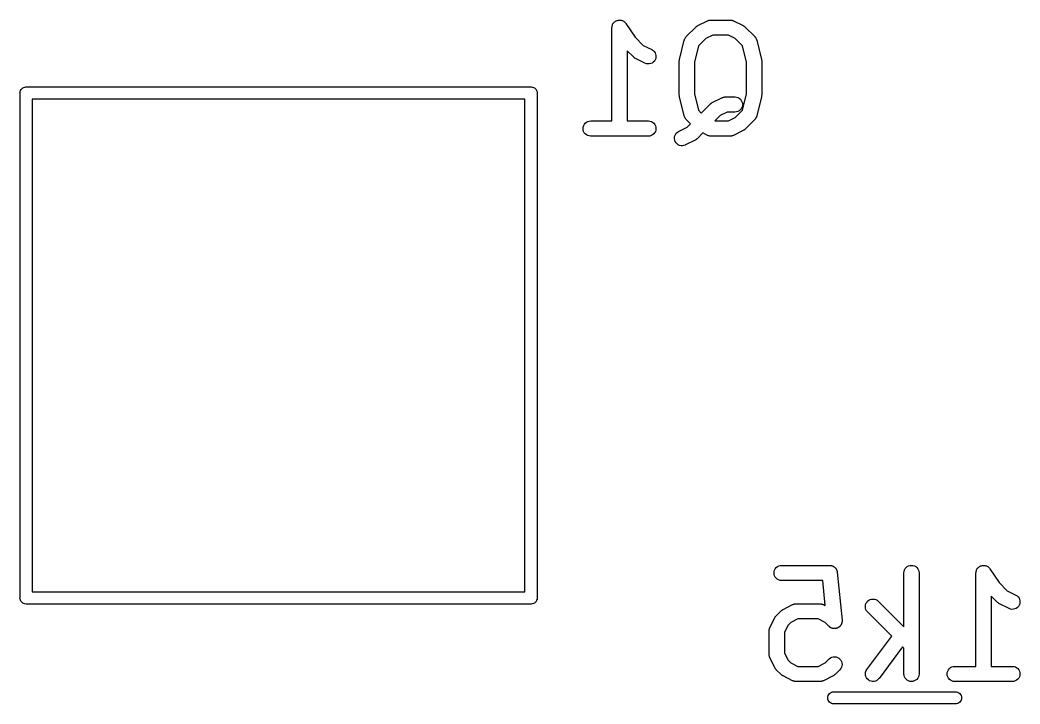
# Model space of a CAD drawing. Extents: x 60.5 to 144.3, y -114.9 to -60.3.
# Drawn here: x 60.94 to 70.84, y -81.15 to -74.38 of the extents above; entities that cross this region are included whole.
import ezdxf

# ---------------------------------------------------------------- set-up
doc = ezdxf.new("R2010")
doc.units = 0
doc.header["$MEASUREMENT"] = 0
doc.layers.add('BLACK', color=7, linetype='CONTINUOUS')

msp = doc.modelspace()

# ---------------------------------------------------------------- linework, layer by layer
at = {"layer": 'BLACK', "linetype": 'CONTINUOUS'}
for p, q in [((66.8012, -74.4513), (66.802, -74.4439)), ((66.8012, -74.4514), (66.8012, -74.4513)), ((66.8012, -74.4515), (66.8012, -74.4514)), ((66.8012, -74.4514), (66.8012, -74.4514)), ((66.8012, -74.4524), (66.8012, -74.4515)), ((66.8012, -75.3774), (66.8012, -74.4524)), ((66.802, -74.4439), (66.8028, -74.4369)), ((66.8028, -74.4368), (66.8051, -74.4296)), ((66.8028, -74.4369), (66.8028, -74.4368)), ((66.8028, -74.4368), (66.8028, -74.4368)), ((66.8051, -74.4296), (66.8072, -74.4229)), ((66.8072, -74.4229), (66.8073, -74.4228)), ((66.8072, -74.4229), (66.8072, -74.4229)), ((66.8073, -74.4228), (66.8109, -74.4162)), ((66.8109, -74.4162), (66.8142, -74.4101)), ((66.8142, -74.4101), (66.8143, -74.4101)), ((66.8143, -74.41), (66.819, -74.4045)), ((66.8143, -74.4101), (66.8143, -74.41)), ((66.819, -74.4045), (66.8236, -74.3989)), ((66.8236, -74.3989), (66.8237, -74.3988)), ((66.8237, -74.3988), (66.8293, -74.3943)), ((66.8237, -74.3988), (66.8237, -74.3988)), ((66.8293, -74.3943), (66.835, -74.3897)), ((66.835, -74.3897), (66.8351, -74.3897)), ((66.8351, -74.3896), (66.8414, -74.3863)), ((66.8351, -74.3897), (66.8351, -74.3896)), ((66.8414, -74.3863), (66.848, -74.3829)), ((66.848, -74.3829), (66.8481, -74.3828)), ((66.848, -74.3829), (66.848, -74.3829)), ((66.8481, -74.3828), (66.855, -74.3808)), ((66.855, -74.3808), (66.862, -74.3787)), ((66.862, -74.3787), (66.8621, -74.3787)), ((66.8621, -74.3787), (66.8692, -74.3781)), ((66.8621, -74.3787), (66.8621, -74.3787)), ((66.8692, -74.3781), (66.8766, -74.3774)), ((66.8766, -74.3774), (66.8767, -74.3774)), ((66.8767, -74.3774), (66.8767, -74.3774)), ((66.8767, -74.3774), (66.8838, -74.3781)), ((66.8838, -74.3781), (66.8912, -74.3789)), ((66.8912, -74.3789), (66.8912, -74.3789)), ((66.8912, -74.3789), (66.8913, -74.3789)), ((66.8913, -74.3789), (66.8983, -74.3811)), ((66.8983, -74.3811), (66.9051, -74.3832)), ((66.9051, -74.3832), (66.9052, -74.3832)), ((66.9052, -74.3832), (66.9053, -74.3832)), ((66.9053, -74.3832), (66.9119, -74.3868)), ((66.9119, -74.3868), (66.918, -74.3901)), ((66.918, -74.3901), (66.9181, -74.3902)), ((66.9181, -74.3902), (66.9181, -74.3902)), ((66.9181, -74.3902), (66.9237, -74.3948)), ((66.9237, -74.3948), (66.9293, -74.3994)), ((66.9293, -74.3994), (66.9294, -74.3995)), ((66.9294, -74.3995), (66.9294, -74.3995)), ((66.9294, -74.3995), (66.9339, -74.405)), ((66.9339, -74.405), (66.9386, -74.4108)), ((66.9386, -74.4108), (67.0297, -74.5475)), ((67.5374, -74.5422), (67.6327, -74.447)), ((67.6327, -74.447), (67.6334, -74.4462)), ((67.6334, -74.4462), (67.6367, -74.4436)), ((67.6367, -74.4436), (67.6398, -74.4407)), ((67.6398, -74.4407), (67.6424, -74.439)), ((67.6424, -74.439), (67.6449, -74.4371)), ((67.6449, -74.4371), (67.6486, -74.4352)), ((67.6486, -74.4352), (67.6522, -74.4329)), ((67.6522, -74.4329), (67.7474, -74.3853)), ((67.7474, -74.3853), (67.7484, -74.3848)), ((67.7484, -74.3848), (67.7504, -74.3841)), ((67.7504, -74.3841), (67.7524, -74.383)), ((67.7524, -74.383), (67.7573, -74.3816)), ((67.7573, -74.3816), (67.7621, -74.3798)), ((67.7621, -74.3798), (67.7643, -74.3794)), ((67.7643, -74.3794), (67.7664, -74.3788)), ((67.7664, -74.3788), (67.7715, -74.3783)), ((67.7715, -74.3783), (67.7766, -74.3775)), ((67.7766, -74.3775), (67.7788, -74.3776)), ((67.7788, -74.3776), (67.781, -74.3774)), ((67.781, -74.3774), (67.9714, -74.3774)), ((67.9714, -74.3774), (67.9725, -74.3774)), ((67.9725, -74.3774), (67.9747, -74.3776)), ((67.9747, -74.3776), (67.9769, -74.3776)), ((67.9769, -74.3776), (67.9819, -74.3784)), ((67.9819, -74.3784), (67.987, -74.379)), ((67.987, -74.379), (67.9891, -74.3797)), ((67.9891, -74.3797), (67.9913, -74.3801)), ((67.9913, -74.3801), (67.9961, -74.3819)), ((67.9961, -74.3819), (68.001, -74.3834)), ((68.001, -74.3834), (68.0029, -74.3845)), ((68.0029, -74.3845), (68.005, -74.3853)), ((68.005, -74.3853), (68.1002, -74.4329)), ((68.1002, -74.4329), (68.1011, -74.4334)), ((68.1011, -74.4334), (68.1047, -74.4357)), ((68.1047, -74.4357), (68.1084, -74.4377)), ((68.1084, -74.4377), (68.1108, -74.4397)), ((68.1108, -74.4397), (68.1134, -74.4414)), ((68.1134, -74.4414), (68.1164, -74.4443)), ((68.1164, -74.4443), (68.1197, -74.447)), ((68.1197, -74.447), (68.2149, -74.5422)), ((67.0297, -74.5475), (67.1111, -74.6288)), ((67.5231, -74.5623), (67.5258, -74.558)), ((67.5258, -74.558), (67.5282, -74.5535)), ((67.5282, -74.5535), (67.5296, -74.5518)), ((67.5296, -74.5518), (67.5308, -74.5499)), ((67.5308, -74.5499), (67.5342, -74.5461)), ((67.5342, -74.5461), (67.5374, -74.5422)), ((67.7301, -74.5616), (67.6582, -74.6336)), ((67.7987, -74.5274), (67.7301, -74.5616)), ((67.9537, -74.5274), (67.7987, -74.5274)), ((68.0222, -74.5616), (67.9537, -74.5274)), ((68.0942, -74.6336), (68.0222, -74.5616)), ((68.2149, -74.5422), (68.2157, -74.5429)), ((68.2157, -74.5429), (68.2188, -74.5469)), ((68.2188, -74.5469), (68.2222, -74.5507)), ((68.2222, -74.5507), (68.2234, -74.5526)), ((68.2234, -74.5526), (68.2248, -74.5544)), ((68.2248, -74.5544), (68.2271, -74.5589)), ((68.2271, -74.5589), (68.2297, -74.5633)), ((67.1111, -74.6288), (67.1954, -74.671)), ((67.4701, -74.7675), (67.5177, -74.577)), ((67.5177, -74.577), (67.518, -74.576)), ((67.518, -74.576), (67.5198, -74.5713)), ((67.5198, -74.5713), (67.5212, -74.5664)), ((67.5212, -74.5664), (67.5223, -74.5644)), ((67.5223, -74.5644), (67.5231, -74.5623)), ((67.6582, -74.6336), (67.6179, -74.7949)), ((68.1345, -74.7949), (68.0942, -74.6336)), ((68.2297, -74.5633), (68.2305, -74.5654)), ((68.2305, -74.5654), (68.2315, -74.5674)), ((68.2315, -74.5674), (68.233, -74.5723)), ((68.233, -74.5723), (68.2347, -74.577)), ((68.2347, -74.577), (68.2823, -74.7675)), ((67.0136, -74.7435), (66.9512, -74.6811)), ((66.9512, -74.6811), (66.9512, -75.3774)), ((67.0169, -74.7462), (67.0136, -74.7435)), ((67.0199, -74.7491), (67.0169, -74.7462)), ((67.0225, -74.7508), (67.0199, -74.7491)), ((67.0249, -74.7528), (67.0225, -74.7508)), ((67.0287, -74.7548), (67.0249, -74.7528)), ((67.0322, -74.7571), (67.0287, -74.7548)), ((67.0331, -74.7576), (67.0322, -74.7571)), ((67.1284, -74.8052), (67.0331, -74.7576)), ((67.1954, -74.671), (67.1964, -74.6715)), ((67.1964, -74.6715), (67.2087, -74.6795)), ((67.2087, -74.6795), (67.2192, -74.6897)), ((67.2192, -74.6897), (67.2275, -74.7017)), ((67.2275, -74.7017), (67.2333, -74.7151)), ((67.2341, -74.7585), (67.2287, -74.7721)), ((67.2333, -74.7151), (67.2364, -74.7294)), ((67.2367, -74.7441), (67.2341, -74.7585)), ((67.2364, -74.7294), (67.2367, -74.7441)), ((67.142, -74.8104), (67.1284, -74.8052)), ((67.1565, -74.8129), (67.142, -74.8104)), ((67.1711, -74.8125), (67.1565, -74.8129)), ((67.1854, -74.8093), (67.1711, -74.8125)), ((67.1988, -74.8034), (67.1854, -74.8093)), ((67.2107, -74.795), (67.1988, -74.8034)), ((67.2209, -74.7844), (67.2107, -74.795)), ((67.2287, -74.7721), (67.2209, -74.7844)), ((67.4679, -74.782), (67.4688, -74.7761)), ((67.468, -74.7833), (67.4679, -74.782)), ((67.4679, -74.7847), (67.468, -74.7833)), ((67.4679, -74.7857), (67.4679, -74.7847)), ((67.4679, -75.119), (67.4679, -74.7857)), ((67.4688, -74.7761), (67.4695, -74.7701)), ((67.4695, -74.7701), (67.4699, -74.7688)), ((67.4699, -74.7688), (67.4701, -74.7675)), ((67.6179, -74.7949), (67.6179, -75.1098)), ((68.1345, -75.1098), (68.1345, -74.7949)), ((68.2823, -74.7675), (68.2825, -74.7685)), ((68.2825, -74.7685), (68.2827, -74.7699)), ((68.2827, -74.7699), (68.2831, -74.7711)), ((68.2831, -74.7711), (68.2837, -74.7771)), ((68.2837, -74.7771), (68.2845, -74.783)), ((68.2845, -74.783), (68.2844, -74.7844)), ((68.2844, -74.7844), (68.2845, -74.7857)), ((68.2845, -74.7857), (68.2845, -75.119)), ((60.9574, -75.0574), (60.9665, -75.0499)), ((60.9665, -75.0499), (60.9769, -75.0443)), ((60.9769, -75.0443), (60.9882, -75.0409)), ((60.9882, -75.0409), (60.9971, -75.04)), ((60.9971, -75.04), (61, -75.0397)), ((60.9971, -75.04), (60.9971, -75.04)), ((61, -75.0397), (61.0029, -75.04)), ((61.0029, -75.04), (65.9971, -75.04)), ((65.9971, -75.04), (66, -75.0397)), ((66, -75.0397), (66.0029, -75.04)), ((66.0029, -75.04), (66.0029, -75.04)), ((66.0029, -75.04), (66.0118, -75.0409)), ((66.0118, -75.0409), (66.0231, -75.0443)), ((66.0231, -75.0443), (66.0335, -75.0499)), ((66.0335, -75.0499), (66.0426, -75.0574)), ((60.9397, -75.1), (60.9409, -75.0882)), ((60.94, -75.103), (60.9397, -75.1)), ((60.94, -80.0971), (60.94, -75.103)), ((60.9409, -75.0882), (60.9443, -75.0769)), ((60.9443, -75.0769), (60.9499, -75.0665)), ((60.9499, -75.0665), (60.9574, -75.0574)), ((66.0426, -75.0574), (66.0501, -75.0665)), ((66.0501, -75.0665), (66.0557, -75.0769)), ((66.0557, -75.0769), (66.0591, -75.0882)), ((66.0591, -75.0882), (66.0603, -75.1)), ((66.0603, -75.1), (66.06, -75.1029)), ((66.06, -75.1029), (66.06, -80.0971)), ((67.468, -75.1204), (67.4679, -75.119)), ((67.4679, -75.1217), (67.468, -75.1204)), ((67.4687, -75.1276), (67.4679, -75.1217)), ((67.4693, -75.1336), (67.4687, -75.1276)), ((67.4697, -75.1349), (67.4693, -75.1336)), ((67.4698, -75.1362), (67.4697, -75.1349)), ((67.4701, -75.1372), (67.4698, -75.1362)), ((67.5177, -75.3277), (67.4701, -75.1372)), ((67.6179, -75.1098), (67.6582, -75.2712)), ((67.795, -75.1948), (67.8903, -75.1472)), ((67.8903, -75.1472), (67.8912, -75.1467)), ((67.8912, -75.1467), (67.8933, -75.146)), ((67.8933, -75.146), (67.8952, -75.1449)), ((67.8952, -75.1449), (67.9001, -75.1435)), ((67.9001, -75.1435), (67.9049, -75.1417)), ((67.9049, -75.1417), (67.9071, -75.1414)), ((67.9071, -75.1414), (67.9092, -75.1407)), ((67.9092, -75.1407), (67.9143, -75.1402)), ((67.9143, -75.1402), (67.9194, -75.1394)), ((67.9194, -75.1394), (67.9216, -75.1395)), ((67.9216, -75.1395), (67.9238, -75.1393)), ((67.9238, -75.1393), (68.019, -75.1393)), ((68.019, -75.1393), (68.0201, -75.1393)), ((68.0201, -75.1393), (68.0346, -75.1409)), ((68.0346, -75.1409), (68.0486, -75.1453)), ((68.0486, -75.1453), (68.0614, -75.1524)), ((68.0614, -75.1524), (68.0726, -75.1618)), ((68.0942, -75.2712), (68.1345, -75.1098)), ((68.2823, -75.1372), (68.2347, -75.3277)), ((68.2825, -75.1359), (68.2823, -75.1372)), ((68.2829, -75.1346), (68.2825, -75.1359)), ((68.2835, -75.1287), (68.2829, -75.1346)), ((68.2844, -75.1228), (68.2835, -75.1287)), ((68.2845, -75.1201), (68.2844, -75.1214)), ((68.2844, -75.1214), (68.2844, -75.1228)), ((68.2845, -75.119), (68.2845, -75.1201)), ((61.06, -75.16), (61.06, -80.04)), ((65.94, -75.16), (61.06, -75.16)), ((65.94, -80.04), (65.94, -75.16)), ((67.6857, -75.2987), (67.7755, -75.2089)), ((67.7755, -75.2089), (67.7763, -75.2081)), ((67.7763, -75.2081), (67.7796, -75.2055)), ((67.7796, -75.2055), (67.7826, -75.2026)), ((67.7826, -75.2026), (67.7853, -75.2009)), ((67.7853, -75.2009), (67.7877, -75.199)), ((67.7877, -75.199), (67.7915, -75.1971)), ((67.7915, -75.1971), (67.795, -75.1948)), ((68.0726, -75.1618), (68.0818, -75.1732)), ((68.0882, -75.2433), (68.0812, -75.2562)), ((68.0818, -75.1732), (68.0886, -75.1862)), ((68.0925, -75.2294), (68.0882, -75.2433)), ((68.0886, -75.1862), (68.0927, -75.2002)), ((68.094, -75.2148), (68.0925, -75.2294)), ((68.0927, -75.2002), (68.094, -75.2148)), ((67.5194, -75.3325), (67.5177, -75.3277)), ((67.5208, -75.3374), (67.5194, -75.3325)), ((67.5219, -75.3394), (67.5208, -75.3374)), ((67.5226, -75.3415), (67.5219, -75.3394)), ((67.5252, -75.3459), (67.5226, -75.3415)), ((67.5276, -75.3504), (67.5252, -75.3459)), ((67.529, -75.3521), (67.5276, -75.3504)), ((67.5301, -75.3541), (67.529, -75.3521)), ((67.5335, -75.3578), (67.5301, -75.3541)), ((67.6582, -75.2712), (67.6857, -75.2987)), ((67.873, -75.3235), (67.8192, -75.3774)), ((67.9415, -75.2893), (67.873, -75.3235)), ((68.019, -75.2893), (67.9415, -75.2893)), ((67.9537, -75.3774), (68.0222, -75.3431)), ((68.0336, -75.2879), (68.019, -75.2893)), ((68.0222, -75.3431), (68.0942, -75.2712)), ((68.0476, -75.2836), (68.0336, -75.2879)), ((68.0606, -75.2768), (68.0476, -75.2836)), ((68.0719, -75.2675), (68.0606, -75.2768)), ((68.0812, -75.2562), (68.0719, -75.2675)), ((68.2228, -75.353), (68.2216, -75.3549)), ((68.2242, -75.3512), (68.2228, -75.353)), ((68.2266, -75.3468), (68.2242, -75.3512)), ((68.2293, -75.3424), (68.2266, -75.3468)), ((68.2301, -75.3403), (68.2293, -75.3424)), ((68.2311, -75.3383), (68.2301, -75.3403)), ((68.2326, -75.3335), (68.2311, -75.3383)), ((68.2344, -75.3287), (68.2326, -75.3335)), ((68.2347, -75.3277), (68.2344, -75.3287)), ((66.5155, -75.4519), (66.517, -75.4373)), ((66.5168, -75.4664), (66.5155, -75.4519)), ((66.517, -75.4373), (66.5213, -75.4233)), ((66.5213, -75.4233), (66.5283, -75.4104)), ((66.5283, -75.4104), (66.5376, -75.3992)), ((66.5376, -75.3992), (66.549, -75.3899)), ((66.549, -75.3899), (66.5619, -75.383)), ((66.5619, -75.383), (66.5759, -75.3788)), ((66.5759, -75.3788), (66.5905, -75.3774)), ((66.5905, -75.3774), (66.8012, -75.3774)), ((66.9512, -75.3774), (67.1619, -75.3774)), ((67.1619, -75.3774), (67.163, -75.3774)), ((67.163, -75.3774), (67.1775, -75.379)), ((67.1775, -75.379), (67.1915, -75.3834)), ((67.1915, -75.3834), (67.2043, -75.3905)), ((67.2043, -75.3905), (67.2155, -75.3999)), ((67.2155, -75.3999), (67.2247, -75.4113)), ((67.2247, -75.4113), (67.2314, -75.4243)), ((67.2314, -75.4243), (67.2356, -75.4383)), ((67.2369, -75.4529), (67.2354, -75.4675)), ((67.2356, -75.4383), (67.2369, -75.4529)), ((67.4617, -75.4805), (67.546, -75.4384)), ((67.5367, -75.3618), (67.5335, -75.3578)), ((67.5374, -75.3626), (67.5367, -75.3618)), ((67.5796, -75.4048), (67.5374, -75.3626)), ((67.546, -75.4384), (67.5796, -75.4048)), ((67.8192, -75.3774), (67.9537, -75.3774)), ((68.2149, -75.3626), (68.1197, -75.4578)), ((68.2182, -75.3586), (68.2149, -75.3626)), ((68.2216, -75.3549), (68.2182, -75.3586)), ((66.5209, -75.4805), (66.5168, -75.4664)), ((66.5277, -75.4934), (66.5209, -75.4805)), ((66.5369, -75.5049), (66.5277, -75.4934)), ((66.5481, -75.5143), (66.5369, -75.5049)), ((66.5609, -75.5213), (66.5481, -75.5143)), ((66.5749, -75.5257), (66.5609, -75.5213)), ((66.5894, -75.5274), (66.5749, -75.5257)), ((66.5905, -75.5274), (66.5894, -75.5274)), ((67.1619, -75.5274), (66.5905, -75.5274)), ((67.1765, -75.526), (67.1619, -75.5274)), ((67.1905, -75.5217), (67.1765, -75.526)), ((67.2034, -75.5148), (67.1905, -75.5217)), ((67.2148, -75.5056), (67.2034, -75.5148)), ((67.2241, -75.4943), (67.2148, -75.5056)), ((67.231, -75.4814), (67.2241, -75.4943)), ((67.2354, -75.4675), (67.231, -75.4814)), ((67.4204, -75.5525), (67.4209, -75.5379)), ((67.4209, -75.5379), (67.4242, -75.5237)), ((67.4242, -75.5237), (67.4302, -75.5103)), ((67.4302, -75.5103), (67.4387, -75.4984)), ((67.4387, -75.4984), (67.4493, -75.4883)), ((67.4493, -75.4883), (67.4617, -75.4805)), ((67.7005, -75.496), (67.6435, -75.553)), ((67.7474, -75.5195), (67.7005, -75.496)), ((67.7495, -75.5203), (67.7474, -75.5195)), ((67.7514, -75.5213), (67.7495, -75.5203)), ((67.7563, -75.5229), (67.7514, -75.5213)), ((67.7611, -75.5247), (67.7563, -75.5229)), ((67.7633, -75.5251), (67.7611, -75.5247)), ((67.7654, -75.5257), (67.7633, -75.5251)), ((67.7704, -75.5263), (67.7654, -75.5257)), ((67.7755, -75.5272), (67.7704, -75.5263)), ((67.7777, -75.5271), (67.7755, -75.5272)), ((67.7799, -75.5274), (67.7777, -75.5271)), ((67.781, -75.5274), (67.7799, -75.5274)), ((67.9714, -75.5274), (67.781, -75.5274)), ((67.9736, -75.5272), (67.9714, -75.5274)), ((67.9758, -75.5273), (67.9736, -75.5272)), ((67.9809, -75.5265), (67.9758, -75.5273)), ((67.986, -75.526), (67.9809, -75.5265)), ((67.9881, -75.5253), (67.986, -75.526)), ((67.9903, -75.525), (67.9881, -75.5253)), ((67.9951, -75.5232), (67.9903, -75.525)), ((68, -75.5217), (67.9951, -75.5232)), ((68.002, -75.5207), (68, -75.5217)), ((68.004, -75.5199), (68.002, -75.5207)), ((68.005, -75.5195), (68.004, -75.5199)), ((68.1002, -75.4718), (68.005, -75.5195)), ((68.1038, -75.4696), (68.1002, -75.4718)), ((68.1075, -75.4677), (68.1038, -75.4696)), ((68.11, -75.4657), (68.1075, -75.4677)), ((68.1126, -75.4641), (68.11, -75.4657)), ((68.1157, -75.4612), (68.1126, -75.4641)), ((68.119, -75.4585), (68.1157, -75.4612)), ((68.1197, -75.4578), (68.119, -75.4585)), ((67.4228, -75.567), (67.4204, -75.5525)), ((67.4279, -75.5807), (67.4228, -75.567)), ((67.4356, -75.5931), (67.4279, -75.5807)), ((67.4456, -75.6038), (67.4356, -75.5931)), ((67.4575, -75.6124), (67.4456, -75.6038)), ((67.4708, -75.6185), (67.4575, -75.6124)), ((67.485, -75.6219), (67.4708, -75.6185)), ((67.4996, -75.6225), (67.485, -75.6219)), ((67.5141, -75.6202), (67.4996, -75.6225)), ((67.5278, -75.6152), (67.5141, -75.6202)), ((67.5288, -75.6147), (67.5278, -75.6152)), ((67.624, -75.5671), (67.5288, -75.6147)), ((67.6276, -75.5648), (67.624, -75.5671)), ((67.6313, -75.5629), (67.6276, -75.5648)), ((67.6338, -75.561), (67.6313, -75.5629)), ((67.6364, -75.5593), (67.6338, -75.561)), ((67.6395, -75.5564), (67.6364, -75.5593)), ((67.6428, -75.5538), (67.6395, -75.5564)), ((67.6435, -75.553), (67.6428, -75.5538)), ((68.4188, -79.8104), (68.4281, -79.7992)), ((68.4281, -79.7992), (68.4394, -79.7899)), ((68.4394, -79.7899), (68.4524, -79.783)), ((68.4524, -79.783), (68.4664, -79.7788)), ((68.4664, -79.7788), (68.481, -79.7774)), ((68.481, -79.7774), (68.9571, -79.7774)), ((68.9571, -79.7774), (68.9582, -79.7774)), ((68.9582, -79.7774), (68.9615, -79.7778)), ((68.9615, -79.7778), (68.9648, -79.7778)), ((68.9648, -79.7778), (68.9688, -79.7786)), ((68.9688, -79.7786), (68.9727, -79.779)), ((68.9727, -79.779), (68.9759, -79.78)), ((68.9759, -79.78), (68.9792, -79.7807)), ((68.9792, -79.7807), (68.9829, -79.7822)), ((68.9829, -79.7822), (68.9867, -79.7834)), ((68.9867, -79.7834), (68.9896, -79.785)), ((68.9896, -79.785), (68.9927, -79.7863)), ((68.9927, -79.7863), (68.996, -79.7886)), ((68.996, -79.7886), (68.9995, -79.7905)), ((68.9995, -79.7905), (69.0021, -79.7926)), ((69.0021, -79.7926), (69.0048, -79.7945)), ((69.0048, -79.7945), (69.0077, -79.7973)), ((69.0077, -79.7973), (69.0107, -79.7999)), ((69.0107, -79.7999), (69.0128, -79.8025)), ((69.0128, -79.8025), (69.0152, -79.8049)), ((69.0152, -79.8049), (69.0174, -79.8082)), ((69.0174, -79.8082), (69.0199, -79.8113)), ((69.6977, -79.8228), (69.7048, -79.81)), ((69.7048, -79.81), (69.7142, -79.7988)), ((69.7142, -79.7988), (69.7256, -79.7896)), ((69.7256, -79.7896), (69.7386, -79.7828)), ((69.7386, -79.7828), (69.7526, -79.7787)), ((69.7526, -79.7787), (69.7672, -79.7774)), ((69.7672, -79.7774), (69.7817, -79.7789)), ((69.7817, -79.7789), (69.7957, -79.7832)), ((69.7957, -79.7832), (69.8086, -79.7902)), ((69.8086, -79.7902), (69.8199, -79.7995)), ((69.8199, -79.7995), (69.8291, -79.8109)), ((70.4156, -79.8162), (70.419, -79.8101)), ((70.419, -79.8101), (70.4191, -79.81)), ((70.419, -79.8101), (70.419, -79.8101)), ((70.4191, -79.81), (70.4239, -79.8043)), ((70.4239, -79.8043), (70.4284, -79.7989)), ((70.4284, -79.7989), (70.4284, -79.7988)), ((70.4284, -79.7988), (70.4285, -79.7988)), ((70.4285, -79.7988), (70.434, -79.7943)), ((70.434, -79.7943), (70.4398, -79.7897)), ((70.4398, -79.7897), (70.4399, -79.7896)), ((70.4398, -79.7897), (70.4398, -79.7897)), ((70.4399, -79.7896), (70.4462, -79.7863)), ((70.4462, -79.7863), (70.4527, -79.7829)), ((70.4527, -79.7829), (70.4528, -79.7829)), ((70.4528, -79.7829), (70.4529, -79.7828)), ((70.4529, -79.7828), (70.4598, -79.7808)), ((70.4598, -79.7808), (70.4668, -79.7787)), ((70.4668, -79.7787), (70.4668, -79.7787)), ((70.4668, -79.7787), (70.4669, -79.7787)), ((70.4669, -79.7787), (70.474, -79.7781)), ((70.474, -79.7781), (70.4814, -79.7774)), ((70.4814, -79.7774), (70.4815, -79.7774)), ((70.4814, -79.7774), (70.4814, -79.7774)), ((70.4815, -79.7774), (70.4885, -79.7781)), ((70.4885, -79.7781), (70.4959, -79.7789)), ((70.4959, -79.7789), (70.496, -79.7789)), ((70.496, -79.7789), (70.496, -79.7789)), ((70.496, -79.7789), (70.5031, -79.7811)), ((70.5031, -79.7811), (70.5099, -79.7832)), ((70.5099, -79.7832), (70.51, -79.7832)), ((70.51, -79.7832), (70.51, -79.7832)), ((70.51, -79.7832), (70.5167, -79.7868)), ((70.5167, -79.7868), (70.5228, -79.7901)), ((70.5228, -79.7901), (70.5228, -79.7902)), ((70.5228, -79.7902), (70.5229, -79.7902)), ((70.5229, -79.7902), (70.5284, -79.7948)), ((70.5284, -79.7948), (70.5341, -79.7994)), ((70.5341, -79.7994), (70.5341, -79.7995)), ((70.5341, -79.7995), (70.5342, -79.7995)), ((70.5342, -79.7995), (70.5387, -79.805)), ((70.5387, -79.805), (70.5434, -79.8108)), ((68.406, -79.8519), (68.4075, -79.8373)), ((68.4073, -79.8664), (68.406, -79.8519)), ((68.4114, -79.8805), (68.4073, -79.8664)), ((68.4075, -79.8373), (68.4118, -79.8233)), ((68.4182, -79.8934), (68.4114, -79.8805)), ((68.4118, -79.8233), (68.4188, -79.8104)), ((68.4274, -79.9049), (68.4182, -79.8934)), ((68.4386, -79.9143), (68.4274, -79.9049)), ((69.0199, -79.8113), (69.0214, -79.8143)), ((69.0214, -79.8143), (69.0233, -79.817)), ((69.0233, -79.817), (69.0248, -79.8207)), ((69.0248, -79.8207), (69.0267, -79.8243)), ((69.0267, -79.8243), (69.0276, -79.8275)), ((69.0276, -79.8275), (69.0289, -79.8306)), ((69.0289, -79.8306), (69.0297, -79.8345)), ((69.0297, -79.8345), (69.0308, -79.8383)), ((69.0308, -79.8383), (69.0311, -79.8416)), ((69.0311, -79.8416), (69.0318, -79.8449)), ((69.0318, -79.8449), (69.0794, -80.3211)), ((69.6917, -79.8513), (69.6933, -79.8368)), ((69.6917, -79.8524), (69.6917, -79.8513)), ((69.6917, -80.3856), (69.6917, -79.8524)), ((69.6933, -79.8368), (69.6977, -79.8228)), ((69.8291, -79.8109), (69.836, -79.8238)), ((69.836, -79.8238), (69.8402, -79.8378)), ((69.8402, -79.8378), (69.8417, -79.8524)), ((69.8417, -79.8524), (69.8417, -80.8524)), ((70.406, -79.8513), (70.4068, -79.8442)), ((70.406, -79.8514), (70.406, -79.8513)), ((70.406, -79.8515), (70.406, -79.8514)), ((70.406, -79.8514), (70.406, -79.8514)), ((70.406, -79.8524), (70.406, -79.8515)), ((70.406, -80.7774), (70.406, -79.8524)), ((70.4068, -79.8442), (70.4076, -79.8369)), ((70.4076, -79.8368), (70.4099, -79.8296)), ((70.4076, -79.8369), (70.4076, -79.8368)), ((70.4076, -79.8368), (70.4076, -79.8368)), ((70.4099, -79.8296), (70.412, -79.8229)), ((70.412, -79.8228), (70.4156, -79.8162)), ((70.412, -79.8229), (70.412, -79.8228)), ((70.412, -79.8229), (70.412, -79.8229)), ((70.5434, -79.8108), (70.6345, -79.9475)), ((68.4514, -79.9213), (68.4386, -79.9143)), ((68.4654, -79.9257), (68.4514, -79.9213)), ((68.4799, -79.9274), (68.4654, -79.9257)), ((68.481, -79.9274), (68.4799, -79.9274)), ((68.8893, -79.9274), (68.481, -79.9274)), ((68.9141, -80.1756), (68.8893, -79.9274)), ((70.6345, -79.9475), (70.7159, -80.0288)), ((60.9397, -80.1), (60.94, -80.0971)), ((60.9409, -80.1118), (60.9397, -80.1)), ((61.06, -80.04), (65.94, -80.04)), ((66.06, -80.1029), (66.0591, -80.1118)), ((66.06, -80.0971), (66.0603, -80.1)), ((66.0603, -80.1), (66.06, -80.1029)), ((66.06, -80.1029), (66.06, -80.1029)), ((70.6184, -80.1435), (70.556, -80.0811)), ((70.556, -80.0811), (70.556, -80.7774)), ((70.7159, -80.0288), (70.8002, -80.071)), ((70.8002, -80.071), (70.8011, -80.0715)), ((70.8011, -80.0715), (70.8134, -80.0795)), ((70.8134, -80.0795), (70.8239, -80.0897)), ((70.8239, -80.0897), (70.8322, -80.1017)), ((70.8322, -80.1017), (70.8381, -80.1151)), ((60.9443, -80.1231), (60.9409, -80.1118)), ((60.949, -80.1319), (60.9443, -80.1231)), ((60.9499, -80.1335), (60.949, -80.1319)), ((60.9574, -80.1426), (60.9499, -80.1335)), ((60.9665, -80.1501), (60.9574, -80.1426)), ((60.9769, -80.1557), (60.9665, -80.1501)), ((60.9882, -80.1591), (60.9769, -80.1557)), ((61, -80.1603), (60.9882, -80.1591)), ((61.0029, -80.16), (61, -80.1603)), ((65.9971, -80.16), (61.0029, -80.16)), ((66, -80.1603), (65.9971, -80.16)), ((66.0118, -80.1591), (66, -80.1603)), ((66.0231, -80.1557), (66.0118, -80.1591)), ((66.0335, -80.1501), (66.0231, -80.1557)), ((66.0426, -80.1426), (66.0335, -80.1501)), ((66.0501, -80.1335), (66.0426, -80.1426)), ((66.0557, -80.1231), (66.0501, -80.1335)), ((66.0591, -80.1118), (66.0557, -80.1231)), ((68.495, -80.2139), (68.5903, -80.1663)), ((68.5903, -80.1663), (68.5912, -80.1658)), ((68.5912, -80.1658), (68.5933, -80.165)), ((68.5933, -80.165), (68.5952, -80.164)), ((68.5952, -80.164), (68.6001, -80.1625)), ((68.6001, -80.1625), (68.6049, -80.1607)), ((68.6049, -80.1607), (68.6071, -80.1604)), ((68.6071, -80.1604), (68.6092, -80.1598)), ((68.6092, -80.1598), (68.6143, -80.1593)), ((68.6143, -80.1593), (68.6194, -80.1585)), ((68.6194, -80.1585), (68.6216, -80.1585)), ((68.6216, -80.1585), (68.6238, -80.1583)), ((68.6238, -80.1583), (68.8619, -80.1583)), ((68.8619, -80.1583), (68.863, -80.1583)), ((68.863, -80.1583), (68.8651, -80.1586)), ((68.8651, -80.1586), (68.8674, -80.1585)), ((68.8674, -80.1585), (68.8724, -80.1594)), ((68.8724, -80.1594), (68.8775, -80.16)), ((68.8775, -80.16), (68.8796, -80.1606)), ((68.8796, -80.1606), (68.8818, -80.161)), ((68.8818, -80.161), (68.8866, -80.1628)), ((68.8866, -80.1628), (68.8914, -80.1644)), ((68.8914, -80.1644), (68.8934, -80.1655)), ((68.8934, -80.1655), (68.8954, -80.1663)), ((68.8954, -80.1663), (68.9141, -80.1756)), ((69.3107, -80.1849), (69.3123, -80.1704)), ((69.312, -80.1995), (69.3107, -80.1849)), ((69.3161, -80.2136), (69.312, -80.1995)), ((69.3123, -80.1704), (69.3167, -80.1564)), ((69.3167, -80.1564), (69.3237, -80.1436)), ((69.3237, -80.1436), (69.3331, -80.1323)), ((69.3331, -80.1323), (69.3444, -80.1231)), ((69.3444, -80.1231), (69.3574, -80.1163)), ((69.3574, -80.1163), (69.3714, -80.1121)), ((69.3714, -80.1121), (69.386, -80.1107)), ((69.386, -80.1107), (69.4005, -80.1122)), ((69.4005, -80.1122), (69.4145, -80.1165)), ((69.4145, -80.1165), (69.4274, -80.1234)), ((69.4274, -80.1234), (69.4387, -80.1327)), ((69.4387, -80.1327), (69.6917, -80.3856)), ((70.6217, -80.1462), (70.6184, -80.1435)), ((70.6247, -80.1491), (70.6217, -80.1462)), ((70.6273, -80.1508), (70.6247, -80.1491)), ((70.6297, -80.1528), (70.6273, -80.1508)), ((70.6334, -80.1548), (70.6297, -80.1528)), ((70.637, -80.1571), (70.6334, -80.1548)), ((70.6379, -80.1576), (70.637, -80.1571)), ((70.7331, -80.2052), (70.6379, -80.1576)), ((70.7468, -80.2104), (70.7331, -80.2052)), ((70.8035, -80.2034), (70.7901, -80.2093)), ((70.8155, -80.195), (70.8035, -80.2034)), ((70.8256, -80.1844), (70.8155, -80.195)), ((70.8335, -80.1721), (70.8256, -80.1844)), ((70.8388, -80.1585), (70.8335, -80.1721)), ((70.8381, -80.1151), (70.8412, -80.1294)), ((70.8414, -80.1441), (70.8388, -80.1585)), ((70.8412, -80.1294), (70.8414, -80.1441)), ((68.3663, -80.3903), (68.4139, -80.295)), ((68.4139, -80.295), (68.4143, -80.2941)), ((68.4143, -80.2941), (68.4166, -80.2906)), ((68.4166, -80.2906), (68.4186, -80.2868)), ((68.4186, -80.2868), (68.4206, -80.2844)), ((68.4206, -80.2844), (68.4223, -80.2818)), ((68.4223, -80.2818), (68.4252, -80.2788)), ((68.4252, -80.2788), (68.4279, -80.2755)), ((68.4279, -80.2755), (68.4755, -80.2279)), ((68.4755, -80.2279), (68.4763, -80.2272)), ((68.4763, -80.2272), (68.4796, -80.2246)), ((68.4796, -80.2246), (68.4826, -80.2217)), ((68.4826, -80.2217), (68.4853, -80.22)), ((68.4853, -80.22), (68.4877, -80.2181)), ((68.4877, -80.2181), (68.4915, -80.2161)), ((68.4915, -80.2161), (68.495, -80.2139)), ((69.3228, -80.2266), (69.3161, -80.2136)), ((69.3319, -80.238), (69.3228, -80.2266)), ((69.3327, -80.2387), (69.3319, -80.238)), ((69.5724, -80.4785), (69.3327, -80.2387)), ((70.7612, -80.2129), (70.7468, -80.2104)), ((70.7759, -80.2125), (70.7612, -80.2129)), ((70.7901, -80.2093), (70.7759, -80.2125)), ((68.3606, -80.4061), (68.361, -80.4039)), ((68.361, -80.4039), (68.3628, -80.3991)), ((68.3628, -80.3991), (68.3644, -80.3943)), ((68.3644, -80.3943), (68.3655, -80.3923)), ((68.3655, -80.3923), (68.3663, -80.3903)), ((68.5426, -80.373), (68.5083, -80.4415)), ((68.573, -80.3426), (68.5426, -80.373)), ((68.6415, -80.3083), (68.573, -80.3426)), ((68.8442, -80.3083), (68.6415, -80.3083)), ((68.9127, -80.3426), (68.8442, -80.3083)), ((68.9517, -80.3816), (68.9127, -80.3426)), ((68.9545, -80.3839), (68.9517, -80.3816)), ((68.9571, -80.3865), (68.9545, -80.3839)), ((68.9602, -80.3885), (68.9571, -80.3865)), ((68.963, -80.3909), (68.9602, -80.3885)), ((68.9662, -80.3926), (68.963, -80.3909)), ((68.9692, -80.3946), (68.9662, -80.3926)), ((68.9727, -80.3961), (68.9692, -80.3946)), ((68.9759, -80.3978), (68.9727, -80.3961)), ((68.9794, -80.3989), (68.9759, -80.3978)), ((68.9827, -80.4003), (68.9794, -80.3989)), ((68.9864, -80.401), (68.9827, -80.4003)), ((68.9899, -80.4021), (68.9864, -80.401)), ((68.9935, -80.4025), (68.9899, -80.4021)), ((68.9971, -80.4032), (68.9935, -80.4025)), ((69.0008, -80.4032), (68.9971, -80.4032)), ((69.0045, -80.4036), (69.0008, -80.4032)), ((69.0081, -80.4032), (69.0045, -80.4036)), ((69.0117, -80.4032), (69.0081, -80.4032)), ((69.0154, -80.4025), (69.0117, -80.4032)), ((69.0191, -80.4022), (69.0154, -80.4025)), ((69.0225, -80.4012), (69.0191, -80.4022)), ((69.0261, -80.4005), (69.0225, -80.4012)), ((69.0295, -80.3991), (69.0261, -80.4005)), ((69.0331, -80.398), (69.0295, -80.3991)), ((69.0363, -80.3963), (69.0331, -80.398)), ((69.0396, -80.395), (69.0363, -80.3963)), ((69.0428, -80.3929), (69.0396, -80.395)), ((69.046, -80.3912), (69.0428, -80.3929)), ((69.0489, -80.3889), (69.046, -80.3912)), ((69.0519, -80.3869), (69.0489, -80.3889)), ((69.0545, -80.3843), (69.0519, -80.3869)), ((69.0574, -80.382), (69.0545, -80.3843)), ((69.0597, -80.3792), (69.0574, -80.382)), ((69.0623, -80.3767), (69.0597, -80.3792)), ((69.0644, -80.3736), (69.0623, -80.3767)), ((69.0668, -80.3707), (69.0644, -80.3736)), ((69.0685, -80.3676), (69.0668, -80.3707)), ((69.0706, -80.3646), (69.0685, -80.3676)), ((69.072, -80.3611), (69.0706, -80.3646)), ((69.0738, -80.3579), (69.072, -80.3611)), ((69.0749, -80.3544), (69.0738, -80.3579)), ((69.0763, -80.3511), (69.0749, -80.3544)), ((69.0771, -80.3475), (69.0763, -80.3511)), ((69.0782, -80.3439), (69.0771, -80.3475)), ((69.0786, -80.3403), (69.0782, -80.3439)), ((69.0793, -80.3368), (69.0786, -80.3403)), ((69.0794, -80.3331), (69.0793, -80.3368)), ((69.0794, -80.3211), (69.0795, -80.3222)), ((69.0795, -80.3222), (69.0794, -80.3258)), ((69.0794, -80.3258), (69.0798, -80.3294)), ((69.0798, -80.3294), (69.0794, -80.3331)), ((68.3583, -80.4228), (68.3586, -80.4206)), ((68.3583, -80.4238), (68.3583, -80.4228)), ((68.3583, -80.6619), (68.3583, -80.4238)), ((68.3585, -80.4184), (68.3594, -80.4133)), ((68.3586, -80.4206), (68.3585, -80.4184)), ((68.3594, -80.4133), (68.36, -80.4082)), ((68.36, -80.4082), (68.3606, -80.4061)), ((68.5083, -80.4415), (68.5083, -80.6442)), ((69.3257, -80.8074), (69.5724, -80.4785)), ((69.6795, -80.5856), (69.4457, -80.8974)), ((69.6917, -80.5977), (69.6795, -80.5856)), ((69.6917, -80.8524), (69.6917, -80.5977)), ((68.3585, -80.6641), (68.3583, -80.6619)), ((68.3585, -80.6663), (68.3585, -80.6641)), ((68.3593, -80.6714), (68.3585, -80.6663)), ((68.3598, -80.6765), (68.3593, -80.6714)), ((68.3604, -80.6786), (68.3598, -80.6765)), ((68.3607, -80.6808), (68.3604, -80.6786)), ((68.3625, -80.6856), (68.3607, -80.6808)), ((68.364, -80.6905), (68.3625, -80.6856)), ((68.365, -80.6924), (68.364, -80.6905)), ((68.3658, -80.6945), (68.365, -80.6924)), ((68.3663, -80.6954), (68.3658, -80.6945)), ((68.4139, -80.7907), (68.3663, -80.6954)), ((68.5083, -80.6442), (68.5426, -80.7127)), ((68.9525, -80.7034), (68.9639, -80.6942)), ((68.9639, -80.6942), (68.9769, -80.6875)), ((68.9769, -80.6875), (68.991, -80.6834)), ((68.991, -80.6834), (69.0055, -80.6821)), ((69.0055, -80.6821), (69.0201, -80.6837)), ((69.0201, -80.6837), (69.0341, -80.6881)), ((69.0341, -80.6881), (69.0469, -80.6951)), ((69.0469, -80.6951), (69.0582, -80.7045)), ((68.4161, -80.7943), (68.4139, -80.7907)), ((68.4181, -80.798), (68.4161, -80.7943)), ((68.42, -80.8004), (68.4181, -80.798)), ((68.5426, -80.7127), (68.573, -80.7431)), ((68.573, -80.7431), (68.6415, -80.7774)), ((68.6415, -80.7774), (68.8442, -80.7774)), ((68.8442, -80.7774), (68.9127, -80.7431)), ((68.9127, -80.7431), (68.9517, -80.7041)), ((68.9517, -80.7041), (68.9525, -80.7034)), ((69.0671, -80.7989), (69.0578, -80.8102)), ((69.0582, -80.7045), (69.0674, -80.7159)), ((69.074, -80.786), (69.0671, -80.7989)), ((69.0674, -80.7159), (69.0742, -80.7288)), ((69.0783, -80.772), (69.074, -80.786)), ((69.0742, -80.7288), (69.0784, -80.7428)), ((69.0798, -80.7574), (69.0783, -80.772)), ((69.0784, -80.7428), (69.0798, -80.7574)), ((70.1331, -80.8104), (70.1424, -80.7992)), ((70.1424, -80.7992), (70.1537, -80.7899)), ((70.1537, -80.7899), (70.1667, -80.783)), ((70.1667, -80.783), (70.1807, -80.7788)), ((70.1807, -80.7788), (70.1952, -80.7774)), ((70.1952, -80.7774), (70.406, -80.7774)), ((70.556, -80.7774), (70.7667, -80.7774)), ((70.7667, -80.7774), (70.7677, -80.7774)), ((70.7677, -80.7774), (70.7823, -80.779)), ((70.7823, -80.779), (70.7962, -80.7834)), ((70.7962, -80.7834), (70.809, -80.7905)), ((70.809, -80.7905), (70.8203, -80.7999)), ((70.8203, -80.7999), (70.8294, -80.8113)), ((68.4217, -80.8031), (68.42, -80.8004)), ((68.4246, -80.8061), (68.4217, -80.8031)), ((68.4272, -80.8094), (68.4246, -80.8061)), ((68.4279, -80.8102), (68.4272, -80.8094)), ((68.4755, -80.8578), (68.4279, -80.8102)), ((68.4788, -80.8605), (68.4755, -80.8578)), ((68.4818, -80.8634), (68.4788, -80.8605)), ((68.4844, -80.8651), (68.4818, -80.8634)), ((68.4868, -80.8671), (68.4844, -80.8651)), ((68.4906, -80.8691), (68.4868, -80.8671)), ((68.4941, -80.8714), (68.4906, -80.8691)), ((68.495, -80.8718), (68.4941, -80.8714)), ((68.5903, -80.9195), (68.495, -80.8718)), ((68.9907, -80.8718), (68.8954, -80.9195)), ((68.9943, -80.8696), (68.9907, -80.8718)), ((68.998, -80.8677), (68.9943, -80.8696)), ((69.0004, -80.8657), (68.998, -80.8677)), ((69.0031, -80.8641), (69.0004, -80.8657)), ((69.0061, -80.8612), (69.0031, -80.8641)), ((69.0094, -80.8585), (69.0061, -80.8612)), ((69.0102, -80.8578), (69.0094, -80.8585)), ((69.0578, -80.8102), (69.0102, -80.8578)), ((69.3108, -80.8481), (69.3131, -80.8336)), ((69.3114, -80.8627), (69.3108, -80.8481)), ((69.3149, -80.877), (69.3114, -80.8627)), ((69.3131, -80.8336), (69.3181, -80.8199)), ((69.321, -80.8903), (69.3149, -80.877)), ((69.3181, -80.8199), (69.3257, -80.8074)), ((69.3296, -80.9021), (69.321, -80.8903)), ((69.4451, -80.8982), (69.435, -80.9089)), ((69.4457, -80.8974), (69.4451, -80.8982)), ((69.6931, -80.8669), (69.6917, -80.8524)), ((69.6973, -80.881), (69.6931, -80.8669)), ((69.7042, -80.8939), (69.6973, -80.881)), ((69.7134, -80.9052), (69.7042, -80.8939)), ((69.8285, -80.8948), (69.8191, -80.906)), ((69.8356, -80.8819), (69.8285, -80.8948)), ((69.84, -80.868), (69.8356, -80.8819)), ((69.8417, -80.8534), (69.84, -80.868)), ((69.8417, -80.8524), (69.8417, -80.8534)), ((70.1202, -80.8519), (70.1218, -80.8373)), ((70.1216, -80.8664), (70.1202, -80.8519)), ((70.1257, -80.8805), (70.1216, -80.8664)), ((70.1218, -80.8373), (70.1261, -80.8233)), ((70.1325, -80.8934), (70.1257, -80.8805)), ((70.1261, -80.8233), (70.1331, -80.8104)), ((70.1417, -80.9049), (70.1325, -80.8934)), ((70.8288, -80.8943), (70.8195, -80.9056)), ((70.8358, -80.8814), (70.8288, -80.8943)), ((70.8294, -80.8113), (70.8362, -80.8243)), ((70.8401, -80.8675), (70.8358, -80.8814)), ((70.8362, -80.8243), (70.8403, -80.8383)), ((70.8417, -80.8529), (70.8401, -80.8675)), ((70.8403, -80.8383), (70.8417, -80.8529)), ((68.5923, -80.9203), (68.5903, -80.9195)), ((68.5943, -80.9213), (68.5923, -80.9203)), ((68.5991, -80.9229), (68.5943, -80.9213)), ((68.6039, -80.9247), (68.5991, -80.9229)), ((68.6061, -80.9251), (68.6039, -80.9247)), ((68.6082, -80.9257), (68.6061, -80.9251)), ((68.6133, -80.9263), (68.6082, -80.9257)), ((68.6184, -80.9272), (68.6133, -80.9263)), ((68.6206, -80.9271), (68.6184, -80.9272)), ((68.6228, -80.9274), (68.6206, -80.9271)), ((68.6238, -80.9274), (68.6228, -80.9274)), ((68.8619, -80.9274), (68.6238, -80.9274)), ((68.8641, -80.9272), (68.8619, -80.9274)), ((68.8663, -80.9273), (68.8641, -80.9272)), ((68.8714, -80.9265), (68.8663, -80.9273)), ((68.8765, -80.926), (68.8714, -80.9265)), ((68.8786, -80.9253), (68.8765, -80.926)), ((68.8808, -80.925), (68.8786, -80.9253)), ((68.8856, -80.9232), (68.8808, -80.925)), ((68.8905, -80.9217), (68.8856, -80.9232)), ((68.8924, -80.9207), (68.8905, -80.9217)), ((68.8945, -80.9199), (68.8924, -80.9207)), ((68.8954, -80.9195), (68.8945, -80.9199)), ((69.3403, -80.9121), (69.3296, -80.9021)), ((69.3528, -80.9197), (69.3403, -80.9121)), ((69.3665, -80.9249), (69.3528, -80.9197)), ((69.3809, -80.9272), (69.3665, -80.9249)), ((69.3955, -80.9267), (69.3809, -80.9272)), ((69.4098, -80.9234), (69.3955, -80.9267)), ((69.4231, -80.9174), (69.4098, -80.9234)), ((69.435, -80.9089), (69.4231, -80.9174)), ((69.7247, -80.9146), (69.7134, -80.9052)), ((69.7376, -80.9215), (69.7247, -80.9146)), ((69.7516, -80.9258), (69.7376, -80.9215)), ((69.7661, -80.9274), (69.7516, -80.9258)), ((69.7807, -80.9261), (69.7661, -80.9274)), ((69.7948, -80.9219), (69.7807, -80.9261)), ((69.8077, -80.9151), (69.7948, -80.9219)), ((69.8191, -80.906), (69.8077, -80.9151)), ((70.1529, -80.9143), (70.1417, -80.9049)), ((70.1657, -80.9213), (70.1529, -80.9143)), ((70.1796, -80.9257), (70.1657, -80.9213)), ((70.1942, -80.9274), (70.1796, -80.9257)), ((70.1952, -80.9274), (70.1942, -80.9274)), ((70.7667, -80.9274), (70.1952, -80.9274)), ((70.7812, -80.926), (70.7667, -80.9274)), ((70.7952, -80.9217), (70.7812, -80.926)), ((70.8082, -80.9148), (70.7952, -80.9217)), ((70.8195, -80.9056), (70.8082, -80.9148)), ((68.9376, -81.09), (68.9388, -81.0782)), ((68.9388, -81.1018), (68.9376, -81.09)), ((68.9388, -81.0782), (68.9422, -81.0669)), ((68.9422, -81.0669), (68.9478, -81.0565)), ((68.9478, -81.0565), (68.9553, -81.0474)), ((68.9553, -81.0474), (68.9644, -81.0399)), ((68.9644, -81.0399), (68.9749, -81.0343)), ((68.9749, -81.0343), (68.9862, -81.0309)), ((68.9862, -81.0309), (68.995, -81.03)), ((68.995, -81.03), (70.205, -81.03)), ((70.205, -81.03), (70.2138, -81.0309)), ((70.2138, -81.0309), (70.2251, -81.0343)), ((70.2251, -81.0343), (70.2356, -81.0399)), ((70.2356, -81.0399), (70.2447, -81.0474)), ((70.2447, -81.0474), (70.2522, -81.0565)), ((70.2522, -81.0565), (70.2578, -81.0669)), ((70.2578, -81.0669), (70.2612, -81.0782)), ((70.2612, -81.0782), (70.2624, -81.09)), ((70.2624, -81.09), (70.2612, -81.1018)), ((68.9422, -81.1131), (68.9388, -81.1018)), ((68.9478, -81.1235), (68.9422, -81.1131)), ((68.9553, -81.1326), (68.9478, -81.1235)), ((68.9644, -81.1401), (68.9553, -81.1326)), ((68.9749, -81.1457), (68.9644, -81.1401)), ((68.9862, -81.1491), (68.9749, -81.1457)), ((68.995, -81.15), (68.9862, -81.1491)), ((70.205, -81.15), (68.995, -81.15)), ((70.2138, -81.1491), (70.205, -81.15)), ((70.2251, -81.1457), (70.2138, -81.1491)), ((70.2356, -81.1401), (70.2251, -81.1457)), ((70.2447, -81.1326), (70.2356, -81.1401)), ((70.2522, -81.1235), (70.2447, -81.1326)), ((70.2578, -81.1131), (70.2522, -81.1235)), ((70.2612, -81.1018), (70.2578, -81.1131))]:
    msp.add_line(p, q, dxfattribs=at)

doc.saveas('drawing.dxf')
